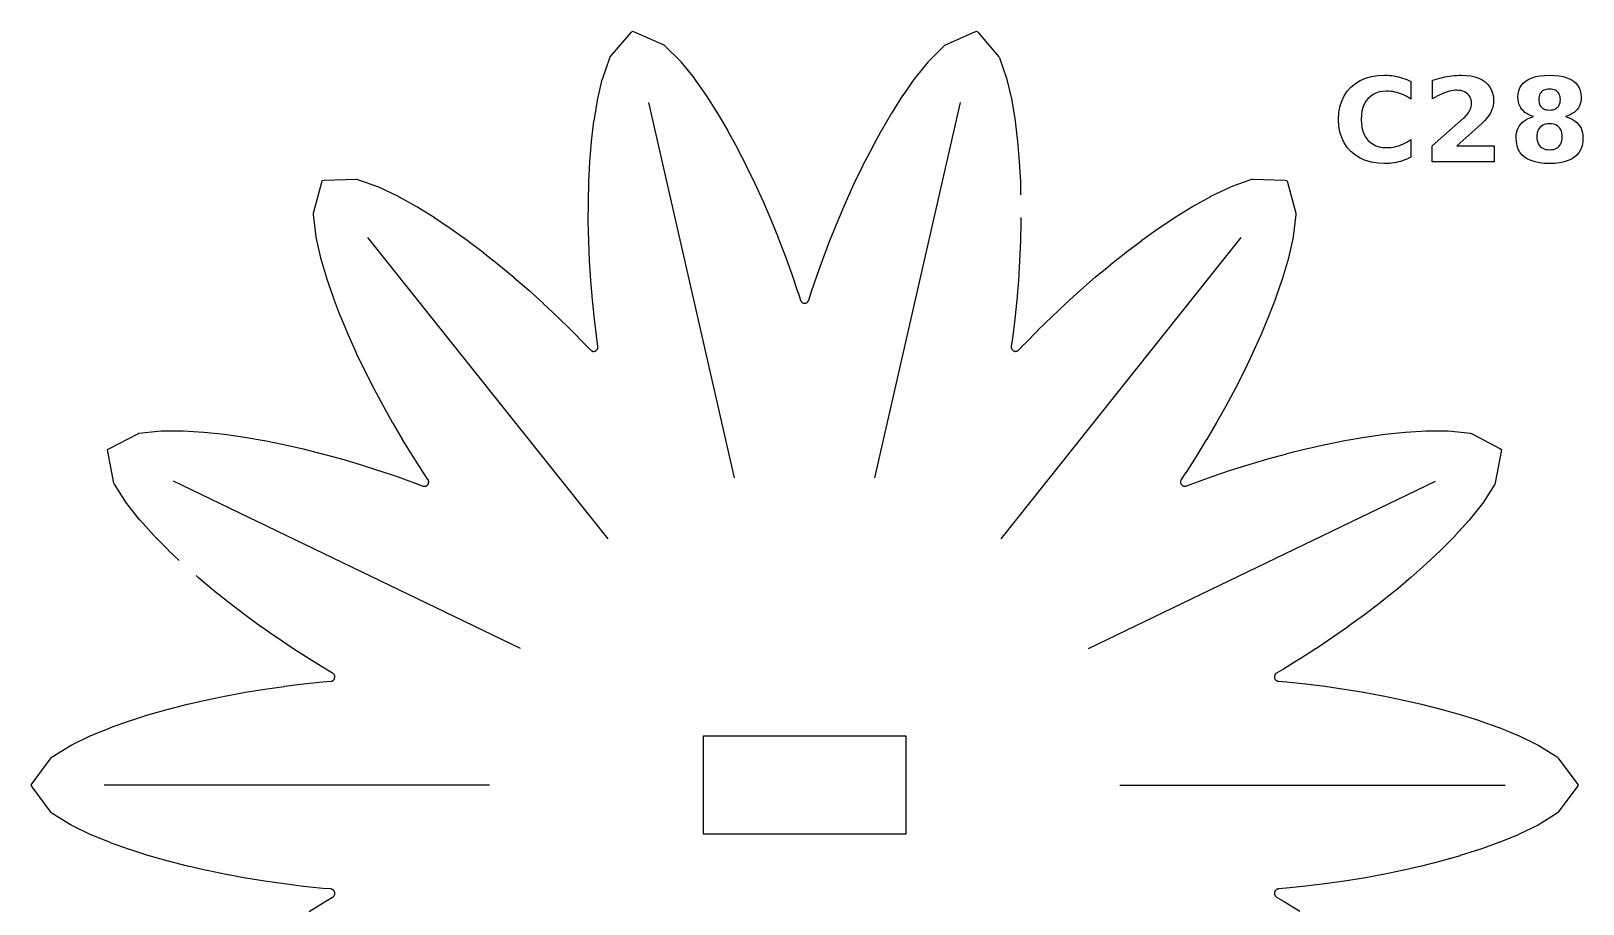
# Model space of a CAD drawing. Header units: millimetres. Extents: x 3 to 297, y 8 to 291.
# Drawn here: x 8.91 to 53.23, y 104.61 to 129.54 of the extents above; entities that cross this region are included whole.
import ezdxf

# ---------------------------------------------------------------- set-up
doc = ezdxf.new("R2010")
doc.units = ezdxf.units.MM
for name, color, linetype in [('CUT', 1, 'CONTINUOUS'), ('ENGRAVE', 5, 'CONTINUOUS'), ('SCORE', 7, 'CONTINUOUS')]:
    doc.layers.add(name, color=color, linetype=linetype)

msp = doc.modelspace()

# ---------------------------------------------------------------- linework, layer by layer
at = {"layer": 'CUT', "color": 1}
for points in [[(13.1405, 114.4173), (12.8379, 114.7024), (12.8344, 114.7058), (12.4258, 115.1194), (12.4215, 115.1239), (12.0258, 115.5626), (12.0202, 115.5692), (11.6434, 116.0437), (11.6351, 116.0554), (11.291, 116.5965), (11.2826, 116.6113), (11.2786, 116.6279), (11.1051, 117.5275), (11.0969, 117.5836), (11.1459, 117.6122), (11.9573, 118.0376), (11.9728, 118.0448), (11.9897, 118.0474), (12.6272, 118.1158), (12.6416, 118.1166), (13.2474, 118.118), (13.2561, 118.1177), (13.8458, 118.0818), (13.852, 118.0813), (14.4301, 118.0198), (14.435, 118.0192), (15.0041, 117.9379), (15.0082, 117.9372), (15.5698, 117.8396), (15.5734, 117.839), (16.1283, 117.7272), (16.1316, 117.7265), (16.6805, 117.602), (16.6835, 117.6013), (17.2269, 117.4651), (17.2297, 117.4644), (17.7679, 117.3172), (17.7706, 117.3164), (18.3037, 117.1588), (18.3064, 117.158), (18.8347, 116.9902), (18.8372, 116.9894), (19.3608, 116.8119), (19.3633, 116.811), (19.8823, 116.6238), (19.8848, 116.6229), (20.0948, 116.5427), (20.1081, 116.5383), (20.1199, 116.5357), (20.1319, 116.5342), (20.1441, 116.5339), (20.1562, 116.5348), (20.1681, 116.5368), (20.1798, 116.54), (20.1911, 116.5443), (20.202, 116.5497), (20.2123, 116.5561), (20.2219, 116.5635), (20.2308, 116.5718), (20.2388, 116.5809), (20.2459, 116.5907), (20.252, 116.6012), (20.257, 116.6122), (20.261, 116.6237), (20.2638, 116.6355), (20.2655, 116.6475), (20.266, 116.6596), (20.2654, 116.6717), (20.2635, 116.6837), (20.2605, 116.6955), (20.2564, 116.7069), (20.2512, 116.7178), (20.244, 116.7298), (20.119, 116.9167), (20.1176, 116.9189), (19.8196, 117.3832), (19.8182, 117.3854), (19.5285, 117.8564), (19.5271, 117.8587), (19.246, 118.3364), (19.2446, 118.3388), (18.9722, 118.8234), (18.9709, 118.8259), (18.7076, 119.3178), (18.7062, 119.3204), (18.4525, 119.8198), (18.4511, 119.8226), (18.2076, 120.33), (18.2062, 120.3331), (17.9737, 120.8492), (17.9722, 120.8525), (17.7521, 121.3782), (17.7505, 121.3821), (17.5446, 121.9188), (17.5429, 121.9235), (17.3542, 122.4734), (17.3523, 122.4794), (17.1861, 123.0463), (17.1839, 123.0546), (17.0503, 123.6456), (17.0479, 123.6598), (16.9727, 124.2966), (16.9715, 124.3136), (16.9751, 124.3303), (17.2091, 125.216), (17.2261, 125.2701), (17.2827, 125.2747), (18.1983, 125.3058), (18.2153, 125.3056), (18.2317, 125.3006), (18.8358, 125.0857), (18.8491, 125.0802), (19.3955, 124.8185), (19.4032, 124.8145), (19.9189, 124.5264), (19.9243, 124.5232), (20.4185, 124.2169), (20.4226, 124.2142), (20.9001, 123.8941), (20.9035, 123.8917), (21.3671, 123.5601), (21.3701, 123.5579), (21.8215, 123.2165), (21.8242, 123.2144), (22.2647, 122.8641), (22.2671, 122.8622), (22.6976, 122.5037), (22.6999, 122.5018), (23.1208, 122.1357), (23.123, 122.1338), (23.5349, 121.7605), (23.5369, 121.7586), (23.9401, 121.3783), (23.9421, 121.3764), (24.3368, 120.9893), (24.3387, 120.9874), (24.7251, 120.5936), (24.7269, 120.5917), (24.8813, 120.4283), (24.8913, 120.4186), (24.9009, 120.4111), (24.9111, 120.4045), (24.9219, 120.399), (24.9331, 120.3945), (24.9448, 120.3912), (24.9567, 120.389), (24.9688, 120.388), (24.9809, 120.3881), (24.993, 120.3894), (25.0049, 120.3919), (25.0164, 120.3955), (25.0276, 120.4002), (25.0383, 120.406), (25.0483, 120.4128), (25.0576, 120.4206), (25.0662, 120.4292), (25.0739, 120.4386), (25.0806, 120.4486), (25.0863, 120.4593), (25.0909, 120.4705), (25.0945, 120.4821), (25.0969, 120.494), (25.0981, 120.5061), (25.0982, 120.5182), (25.0969, 120.5321), (25.0654, 120.7547), (25.065, 120.7573), (24.998, 121.305), (24.9977, 121.3076), (24.9411, 121.8576), (24.9408, 121.8602), (24.8948, 122.4126), (24.8946, 122.4154), (24.8595, 122.9702), (24.8593, 122.973), (24.8355, 123.5304), (24.8354, 123.5334), (24.8235, 124.0934), (24.8235, 124.0965), (24.8242, 124.6594), (24.8243, 124.6627), (24.8388, 125.2286), (24.8389, 125.2323), (24.8686, 125.8014), (24.8689, 125.8056), (24.9162, 126.3785), (24.9167, 126.3834), (24.9853, 126.9608), (24.9862, 126.967), (25.0824, 127.5498), (25.0841, 127.5583), (25.2202, 128.1487), (25.2241, 128.1626), (25.4327, 128.7689), (25.439, 128.7848), (25.4494, 128.7982), (26.0446, 129.4947), (26.0834, 129.5361), (26.1363, 129.5157), (26.9748, 129.1465), (26.99, 129.1389), (27.0026, 129.1273), (27.4536, 128.6715), (27.4632, 128.6608), (27.842, 128.188), (27.8472, 128.181), (28.1868, 127.6976), (28.1903, 127.6925), (28.5026, 127.2021), (28.5052, 127.1979), (28.7965, 126.7022), (28.7986, 126.6986), (29.0724, 126.1987), (29.0741, 126.1955), (29.3327, 125.692), (29.3342, 125.689), (29.5791, 125.1822), (29.5804, 125.1794), (29.8127, 124.6697), (29.8139, 124.667), (30.0344, 124.1545), (30.0355, 124.1519), (30.2446, 123.6368), (30.2456, 123.6342), (30.4439, 123.1166), (30.4448, 123.1141), (30.6325, 122.594), (30.6334, 122.5915), (30.8106, 122.069), (30.8114, 122.0665), (30.8796, 121.8523), (30.8845, 121.8392), (30.8898, 121.8283), (30.8962, 121.818), (30.9035, 121.8083), (30.9117, 121.7994), (30.9208, 121.7913), (30.9306, 121.7842), (30.941, 121.778), (30.952, 121.7729), (30.9634, 121.7688), (30.9752, 121.7659), (30.9872, 121.7641), (30.9993, 121.7636), (31.0114, 121.7641), (31.0234, 121.7659), (31.0352, 121.7688), (31.0466, 121.7729), (31.0576, 121.778), (31.0681, 121.7842), (31.0778, 121.7913), (31.0869, 121.7994), (31.0951, 121.8083), (31.1024, 121.818), (31.1088, 121.8283), (31.1141, 121.8392), (31.119, 121.8523), (31.1872, 122.0666), (31.188, 122.069), (31.3652, 122.5915), (31.3661, 122.594), (31.5537, 123.1141), (31.5546, 123.1166), (31.7528, 123.6343), (31.7538, 123.6368), (31.9629, 124.152), (31.964, 124.1546), (32.1844, 124.6671), (32.1856, 124.6698), (32.4179, 125.1795), (32.4192, 125.1824), (32.6641, 125.6891), (32.6656, 125.6921), (32.9241, 126.1957), (32.9258, 126.1989), (33.1996, 126.6988), (33.2016, 126.7025), (33.4929, 127.1981), (33.4954, 127.2023), (33.8078, 127.6927), (33.8112, 127.6979), (34.1508, 128.1814), (34.156, 128.1883), (34.5347, 128.6611), (34.5443, 128.6719), (34.9953, 129.1277), (35.0078, 129.1393), (35.0231, 129.1469), (35.8615, 129.5161), (35.9145, 129.5366), (35.9533, 129.4952), (36.5485, 128.7988), (36.559, 128.7853), (36.5653, 128.7695), (36.7739, 128.1631), (36.7778, 128.1493), (36.914, 127.5589), (36.9156, 127.5504), (37.0119, 126.9676), (37.0128, 126.9614), (37.0814, 126.384), (37.0819, 126.3791), (37.1293, 125.8062), (37.1296, 125.802), (37.1594, 125.2329), (37.1595, 125.2292), (37.1689, 124.862)], [(37.1747, 124.2121), (37.1749, 124.0971), (37.1749, 124.094), (37.163, 123.534), (37.1629, 123.531), (37.1392, 122.9736), (37.139, 122.9708), (37.104, 122.416), (37.1038, 122.4132), (37.0578, 121.8608), (37.0575, 121.8582), (37.001, 121.3082), (37.0007, 121.3056), (36.9337, 120.7579), (36.9334, 120.7553), (36.9018, 120.5327), (36.9006, 120.5188), (36.9006, 120.5067), (36.9019, 120.4946), (36.9043, 120.4827), (36.9078, 120.4711), (36.9125, 120.4599), (36.9182, 120.4492), (36.9249, 120.4391), (36.9326, 120.4298), (36.9411, 120.4211), (36.9505, 120.4134), (36.9605, 120.4066), (36.9712, 120.4008), (36.9823, 120.3961), (36.9939, 120.3925), (37.0058, 120.39), (37.0178, 120.3887), (37.03, 120.3886), (37.042, 120.3896), (37.054, 120.3918), (37.0656, 120.3951), (37.0769, 120.3996), (37.0877, 120.4051), (37.0979, 120.4117), (37.1074, 120.4192), (37.1175, 120.4289), (37.2719, 120.5923), (37.2737, 120.5942), (37.6601, 120.9881), (37.6619, 120.9899), (38.0566, 121.3771), (38.0585, 121.379), (38.4617, 121.7594), (38.4637, 121.7612), (38.8756, 122.1346), (38.8777, 122.1365), (39.2987, 122.5026), (39.3009, 122.5045), (39.7314, 122.863), (39.7338, 122.865), (40.1743, 123.2154), (40.1769, 123.2174), (40.6284, 123.5589), (40.6313, 123.5611), (41.0949, 123.8927), (41.0983, 123.8951), (41.5758, 124.2153), (41.5799, 124.218), (42.0741, 124.5243), (42.0794, 124.5275), (42.5951, 124.8157), (42.6028, 124.8197), (43.1492, 125.0814), (43.1625, 125.0869), (43.7666, 125.3019), (43.7829, 125.3069), (43.8, 125.3071), (44.7156, 125.276), (44.7722, 125.2715), (44.7892, 125.2174), (45.0233, 124.3317), (45.0269, 124.315), (45.0257, 124.298), (44.9505, 123.6612), (44.9481, 123.647), (44.8146, 123.056), (44.8124, 123.0476), (44.6462, 122.4807), (44.6443, 122.4748), (44.4557, 121.9248), (44.454, 121.9202), (44.2481, 121.3834), (44.2466, 121.3796), (44.0265, 120.8538), (44.025, 120.8505), (43.7926, 120.3343), (43.7912, 120.3313), (43.5477, 119.8238), (43.5463, 119.8211), (43.2926, 119.3216), (43.2913, 119.319), (43.028, 118.8271), (43.0267, 118.8246), (42.7543, 118.3399), (42.753, 118.3376), (42.4719, 117.8598), (42.4705, 117.8575), (42.1809, 117.3865), (42.1795, 117.3843), (41.8815, 116.92), (41.8801, 116.9178), (41.7551, 116.7309), (41.7479, 116.7189), (41.7427, 116.7079), (41.7386, 116.6965), (41.7356, 116.6848), (41.7338, 116.6728), (41.7331, 116.6607), (41.7336, 116.6486), (41.7353, 116.6366), (41.7381, 116.6248), (41.7421, 116.6133), (41.7472, 116.6023), (41.7533, 116.5918), (41.7604, 116.582), (41.7684, 116.5729), (41.7772, 116.5646), (41.7868, 116.5572), (41.7971, 116.5508), (41.808, 116.5454), (41.8193, 116.5411), (41.831, 116.5379), (41.843, 116.5359), (41.8551, 116.535), (41.8672, 116.5353), (41.8792, 116.5368), (41.8911, 116.5394), (41.9043, 116.5438), (42.1144, 116.624), (42.1168, 116.6249), (42.6358, 116.8121), (42.6383, 116.813), (43.1619, 116.9906), (43.1644, 116.9915), (43.6927, 117.1592), (43.6954, 117.1601), (44.2285, 117.3178), (44.2312, 117.3185), (44.7693, 117.4658), (44.7722, 117.4665), (45.3155, 117.6027), (45.3186, 117.6035), (45.8675, 117.728), (45.8707, 117.7287), (46.4256, 117.8405), (46.4292, 117.8412), (46.9908, 117.9388), (46.9949, 117.9395), (47.564, 118.0208), (47.5689, 118.0214), (48.147, 118.083), (48.1532, 118.0835), (48.7429, 118.1195), (48.7516, 118.1197), (49.3574, 118.1184), (49.3718, 118.1177), (50.0093, 118.0493), (50.0262, 118.0467), (50.0417, 118.0395), (50.8531, 117.6142), (50.9021, 117.5856), (50.8939, 117.5294), (50.7206, 116.6298), (50.7166, 116.6133), (50.7081, 116.5984), (50.3641, 116.0573), (50.3558, 116.0456), (49.9791, 115.5711), (49.9735, 115.5645), (49.5778, 115.1258), (49.5735, 115.1213), (49.1649, 114.7076), (49.1614, 114.7042), (48.743, 114.3099), (48.7399, 114.3071), (48.3135, 113.9289), (48.3107, 113.9265), (47.8774, 113.5624), (47.8748, 113.5602), (47.4352, 113.2087), (47.4328, 113.2068), (46.9875, 112.8669), (46.9852, 112.8651), (46.5346, 112.5361), (46.5323, 112.5345), (46.0766, 112.2159), (46.0744, 112.2144), (45.6138, 111.9059), (45.6116, 111.9044), (45.1463, 111.6058), (45.1441, 111.6044), (44.6741, 111.3153), (44.6719, 111.3139), (44.4782, 111.1998), (44.4665, 111.1921), (44.4571, 111.1845), (44.4484, 111.176), (44.4406, 111.1667), (44.4338, 111.1567), (44.4279, 111.1461), (44.4231, 111.135), (44.4194, 111.1234), (44.4169, 111.1116), (44.4155, 111.0995), (44.4152, 111.0874), (44.4162, 111.0753), (44.4183, 111.0633), (44.4216, 111.0517), (44.426, 111.0404), (44.4314, 111.0295), (44.4379, 111.0193), (44.4454, 111.0097), (44.4537, 111.0009), (44.4629, 110.993), (44.4728, 110.9859), (44.4833, 110.9799), (44.4943, 110.9749), (44.5058, 110.971), (44.5176, 110.9683), (44.5315, 110.9664), (44.7555, 110.9476), (44.7581, 110.9474), (45.3069, 110.8909), (45.3096, 110.8906), (45.8584, 110.8234), (45.861, 110.8231), (46.4098, 110.745), (46.4125, 110.7446), (46.9613, 110.6554), (46.9641, 110.6549), (47.5128, 110.5541), (47.5157, 110.5535), (48.0643, 110.4405), (48.0674, 110.4398), (48.6159, 110.3139), (48.6192, 110.3131), (49.1676, 110.173), (49.1712, 110.1721), (49.7195, 110.0164), (49.7235, 110.0153), (50.2715, 109.8416), (50.2762, 109.84), (50.8238, 109.6447), (50.8296, 109.6425), (51.3765, 109.419), (51.3844, 109.4155), (51.9297, 109.1514), (51.9423, 109.1445), (52.487, 108.8062), (52.5011, 108.7966), (52.5119, 108.7834), (53.0585, 108.0481), (53.0902, 108.0011), (53.0585, 107.9541), (52.512, 107.2188), (52.5012, 107.2056), (52.4871, 107.1959), (51.9424, 106.8576), (51.9298, 106.8507), (51.3845, 106.5866), (51.3766, 106.5831), (50.8298, 106.3595), (50.824, 106.3573), (50.2764, 106.1619), (50.2717, 106.1603), (49.7237, 105.9866), (49.7197, 105.9854), (49.1714, 105.8297), (49.1679, 105.8288), (48.6194, 105.6887), (48.6162, 105.6879), (48.0676, 105.5619), (48.0646, 105.5612), (47.5159, 105.4482), (47.513, 105.4476), (46.9643, 105.3467), (46.9615, 105.3462), (46.4128, 105.2569), (46.4101, 105.2565), (45.8613, 105.1784), (45.8587, 105.1781), (45.3099, 105.1108), (45.3072, 105.1105), (44.7584, 105.054), (44.7558, 105.0537), (44.5318, 105.0349), (44.5179, 105.0331), (44.5061, 105.0303), (44.4946, 105.0264), (44.4836, 105.0214), (44.4731, 105.0154), (44.4632, 105.0084), (44.454, 105.0004), (44.4457, 104.9916), (44.4382, 104.982), (44.4317, 104.9718), (44.4263, 104.961), (44.4219, 104.9497), (44.4186, 104.938), (44.4165, 104.926), (44.4156, 104.914), (44.4158, 104.9018), (44.4172, 104.8898), (44.4197, 104.8779), (44.4234, 104.8664), (44.4282, 104.8552), (44.4341, 104.8446), (44.441, 104.8346), (44.4488, 104.8253), (44.4574, 104.8168), (44.4669, 104.8092), (44.4785, 104.8016), (44.6722, 104.6874), (44.6745, 104.6861), (45.1444, 104.397)], [(16.8559, 104.3956), (17.3259, 104.6847), (17.3281, 104.6861), (17.5218, 104.8002), (17.5335, 104.8079), (17.5429, 104.8155), (17.5516, 104.824), (17.5594, 104.8333), (17.5662, 104.8433), (17.5721, 104.8539), (17.5769, 104.865), (17.5806, 104.8766), (17.5831, 104.8884), (17.5845, 104.9005), (17.5848, 104.9126), (17.5838, 104.9247), (17.5817, 104.9367), (17.5784, 104.9483), (17.574, 104.9596), (17.5686, 104.9705), (17.5621, 104.9807), (17.5546, 104.9903), (17.5463, 104.9991), (17.5371, 105.007), (17.5272, 105.0141), (17.5167, 105.0201), (17.5057, 105.0251), (17.4942, 105.029), (17.4824, 105.0317), (17.4685, 105.0336), (17.2445, 105.0524), (17.2419, 105.0526), (16.6931, 105.1091), (16.6904, 105.1094), (16.1416, 105.1766), (16.139, 105.1769), (15.5902, 105.255), (15.5875, 105.2554), (15.0387, 105.3446), (15.0359, 105.3451), (14.4872, 105.4459), (14.4843, 105.4465), (13.9357, 105.5595), (13.9326, 105.5602), (13.3841, 105.6861), (13.3808, 105.6869), (12.8324, 105.827), (12.8288, 105.8279), (12.2805, 105.9836), (12.2765, 105.9847), (11.7285, 106.1584), (11.7238, 106.16), (11.1762, 106.3553), (11.1704, 106.3575), (10.6235, 106.581), (10.6156, 106.5845), (10.0703, 106.8486), (10.0577, 106.8555), (9.513, 107.1938), (9.4989, 107.2034), (9.4881, 107.2166), (8.9415, 107.9519), (8.9098, 107.9989), (8.9415, 108.0459), (9.488, 108.7812), (9.4988, 108.7944), (9.5129, 108.8041), (10.0576, 109.1424), (10.0702, 109.1493), (10.6155, 109.4134), (10.6234, 109.4169), (11.1702, 109.6405), (11.176, 109.6427), (11.7236, 109.8381), (11.7283, 109.8397), (12.2763, 110.0134), (12.2803, 110.0146), (12.8286, 110.1703), (12.8321, 110.1712), (13.3806, 110.3113), (13.3838, 110.3121), (13.9324, 110.4381), (13.9354, 110.4388), (14.4841, 110.5518), (14.487, 110.5524), (15.0357, 110.6533), (15.0385, 110.6538), (15.5872, 110.7431), (15.5899, 110.7435), (16.1387, 110.8216), (16.1413, 110.8219), (16.6901, 110.8892), (16.6928, 110.8895), (17.2416, 110.946), (17.2442, 110.9463), (17.4682, 110.9651), (17.4821, 110.9669), (17.4939, 110.9697), (17.5054, 110.9736), (17.5164, 110.9786), (17.5269, 110.9846), (17.5368, 110.9916), (17.546, 110.9996), (17.5543, 111.0084), (17.5618, 111.018), (17.5683, 111.0282), (17.5737, 111.039), (17.5781, 111.0503), (17.5814, 111.062), (17.5835, 111.074), (17.5844, 111.086), (17.5842, 111.0982), (17.5828, 111.1102), (17.5803, 111.1221), (17.5766, 111.1336), (17.5718, 111.1448), (17.5659, 111.1554), (17.559, 111.1654), (17.5512, 111.1747), (17.5426, 111.1832), (17.5331, 111.1908), (17.5215, 111.1984), (17.3278, 111.3126), (17.3255, 111.3139), (16.8556, 111.603), (16.8533, 111.6044), (16.388, 111.903), (16.3858, 111.9045), (15.9252, 112.2129), (15.923, 112.2144), (15.4673, 112.5329), (15.465, 112.5346), (15.0143, 112.8635), (15.012, 112.8653), (14.5667, 113.2051), (14.5642, 113.207), (14.1246, 113.5586), (14.1221, 113.5607), (13.6887, 113.9248), (13.6859, 113.9272), (13.6235, 113.9825)]]:
    msp.add_lwpolyline(points, dxfattribs=at)
msp.add_lwpolyline([(33.895, 109.395), (28.105, 109.395), (28.105, 106.605), (33.895, 106.605), (33.895, 109.395)], close=True, dxfattribs=at)
at = {"layer": 'ENGRAVE', "color": 5}
for points in [[(48.2557, 125.9048), (48.1969, 125.8787), (48.1374, 125.8549), (48.077, 125.8336), (48.0159, 125.8148), (47.9539, 125.7984), (47.891, 125.7844), (47.8273, 125.7731), (47.7626, 125.7642), (47.6971, 125.7579), (47.6306, 125.7541), (47.5632, 125.7528), (47.3679, 125.7622), (47.1865, 125.7905), (47.0192, 125.8376), (46.8659, 125.9036), (46.7266, 125.9885), (46.6013, 126.0922), (46.4929, 126.212), (46.4042, 126.3452), (46.3352, 126.4919), (46.2859, 126.6521), (46.2564, 126.8256), (46.2465, 127.0126), (46.2564, 127.2), (46.2859, 127.374), (46.3352, 127.5344), (46.4042, 127.6813), (46.4929, 127.8147), (46.6013, 127.9346), (46.7266, 128.0383), (46.8659, 128.1231), (47.0192, 128.1891), (47.1865, 128.2363), (47.3679, 128.2645), (47.5632, 128.274), (47.6306, 128.2727), (47.6971, 128.2689), (47.7626, 128.2626), (47.8273, 128.2537), (47.891, 128.2423), (47.9539, 128.2284), (48.0159, 128.212), (48.077, 128.1931), (48.1374, 128.1718), (48.1969, 128.1481), (48.2557, 128.1219), (48.3136, 128.0933), (48.3136, 127.5904), (48.2557, 127.6282), (48.198, 127.6625), (48.1406, 127.6933), (48.0835, 127.7206), (48.0267, 127.7443), (47.9701, 127.7645), (47.9132, 127.7814), (47.8553, 127.7953), (47.7964, 127.806), (47.7365, 127.8137), (47.6756, 127.8183), (47.6137, 127.8199), (47.5059, 127.8139), (47.4061, 127.796), (47.3142, 127.7661), (47.2303, 127.7244), (47.1544, 127.6707), (47.0864, 127.605), (47.0277, 127.5289), (46.9797, 127.4437), (46.9423, 127.3495), (46.9156, 127.2462), (46.8996, 127.1339), (46.8943, 127.0126), (46.8996, 126.8917), (46.9156, 126.7798), (46.9423, 126.6769), (46.9797, 126.5829), (47.0277, 126.4978), (47.0864, 126.4217), (47.1544, 126.3561), (47.2303, 126.3024), (47.3142, 126.2606), (47.4061, 126.2308), (47.5059, 126.2129), (47.6137, 126.2069), (47.6756, 126.2084), (47.7365, 126.213), (47.7964, 126.2207), (47.8553, 126.2315), (47.9132, 126.2453), (47.9701, 126.2622), (48.0267, 126.2824), (48.0835, 126.3062), (48.1406, 126.3334), (48.198, 126.3642), (48.2557, 126.3986), (48.3136, 126.4364), (48.3136, 125.9335), (48.2557, 125.9048)], [(50.6897, 125.8), (48.9238, 125.8), (48.9238, 126.2606), (49.8108, 127.0435), (49.8487, 127.0792), (49.8832, 127.1146), (49.9142, 127.1497), (49.9418, 127.1845), (49.9659, 127.2191), (49.9866, 127.2535), (50.004, 127.2879), (50.0183, 127.3227), (50.0293, 127.358), (50.0372, 127.3938), (50.042, 127.43), (50.0436, 127.4667), (50.0404, 127.5218), (50.0308, 127.5732), (50.0149, 127.6209), (49.9926, 127.6649), (49.9639, 127.7052), (49.9288, 127.7417), (49.8885, 127.7736), (49.8439, 127.7996), (49.7952, 127.8199), (49.7422, 127.8343), (49.685, 127.843), (49.6237, 127.8459), (49.5741, 127.8442), (49.5229, 127.8389), (49.4703, 127.8302), (49.416, 127.818), (49.3603, 127.8024), (49.303, 127.7832), (49.2443, 127.7607), (49.1842, 127.7347), (49.1228, 127.7053), (49.06, 127.6726), (48.9958, 127.6364), (48.9303, 127.5969), (48.9303, 128.1307), (49.0007, 128.1531), (49.0708, 128.1737), (49.1407, 128.1924), (49.2102, 128.2092), (49.2796, 128.2242), (49.3486, 128.2373), (49.4173, 128.2485), (49.4855, 128.2577), (49.5533, 128.2648), (49.6206, 128.2699), (49.6875, 128.2729), (49.7539, 128.274), (49.8939, 128.2686), (50.0231, 128.2526), (50.1414, 128.2259), (50.249, 128.1886), (50.3458, 128.1406), (50.4318, 128.0819), (50.5056, 128.0137), (50.566, 127.937), (50.613, 127.852), (50.6466, 127.7586), (50.6667, 127.6567), (50.6735, 127.5464), (50.6706, 127.481), (50.6621, 127.417), (50.6478, 127.3546), (50.6279, 127.2936), (50.6023, 127.2341), (50.5709, 127.1761), (50.5305, 127.1157), (50.4774, 127.0487), (50.4118, 126.9753), (50.3337, 126.8955), (50.2429, 126.8091), (50.1396, 126.7163), (49.6204, 126.2606), (50.6897, 126.2606), (50.6897, 125.8)], [(51.5692, 127.2147), (51.5227, 127.2549), (51.4823, 127.299), (51.4479, 127.347), (51.4199, 127.3988), (51.398, 127.4545), (51.3824, 127.5139), (51.3731, 127.5771), (51.3699, 127.6441), (51.3763, 127.7425), (51.3954, 127.8329), (51.4273, 127.9151), (51.4719, 127.9891), (51.5293, 128.055), (51.5994, 128.1128), (51.6819, 128.1621), (51.7763, 128.2023), (51.8826, 128.2337), (52.0009, 128.2561), (52.1311, 128.2695), (52.2733, 128.274), (52.4144, 128.2695), (52.5438, 128.2561), (52.6615, 128.2339), (52.7673, 128.2027), (52.8615, 128.1626), (52.9438, 128.1136), (53.014, 128.0561), (53.0713, 127.9902), (53.116, 127.9161), (53.1478, 127.8337), (53.167, 127.743), (53.1733, 127.6441), (53.1702, 127.5771), (53.1608, 127.5139), (53.1451, 127.4545), (53.1231, 127.3988), (53.0948, 127.347), (53.0602, 127.299), (53.0195, 127.2549), (52.9728, 127.2147), (52.92, 127.1786), (52.8613, 127.1464), (52.7965, 127.1182), (52.7257, 127.0939), (52.8048, 127.0688), (52.8772, 127.0389), (52.9428, 127.0042), (53.0017, 126.9648), (53.0539, 126.9207), (53.0993, 126.8718), (53.1378, 126.8183), (53.1694, 126.7603), (53.1939, 126.6978), (53.2114, 126.6309), (53.2219, 126.5595), (53.2254, 126.4836), (53.2187, 126.3681), (53.1987, 126.2623), (53.1654, 126.1664), (53.1187, 126.0803), (53.0587, 126.004), (52.9853, 125.9375), (52.8989, 125.8811), (52.7995, 125.8349), (52.6873, 125.799), (52.5622, 125.7733), (52.4242, 125.7579), (52.2733, 125.7528), (52.1218, 125.7579), (51.9833, 125.7733), (51.8576, 125.799), (51.7448, 125.8349), (51.6449, 125.8811), (51.5579, 125.9375), (51.4841, 126.004), (51.4237, 126.0803), (51.3767, 126.1664), (51.3431, 126.2623), (51.3229, 126.3681), (51.3162, 126.4836), (51.3197, 126.5595), (51.3303, 126.6309), (51.3478, 126.6978), (51.3723, 126.7603), (51.4038, 126.8183), (51.4424, 126.8718), (51.4878, 126.9207), (51.5399, 126.9648), (51.5988, 127.0042), (51.6645, 127.0389), (51.7368, 127.0688), (51.8159, 127.0939), (51.7452, 127.1182), (51.6805, 127.1464), (51.6218, 127.1786), (51.5692, 127.2147)], [(51.9825, 127.4524), (51.9982, 127.4171), (52.0183, 127.3855), (52.043, 127.3576), (52.0717, 127.3337), (52.1044, 127.3142), (52.1408, 127.299), (52.1811, 127.2882), (52.2253, 127.2817), (52.2733, 127.2795), (52.3202, 127.2817), (52.3635, 127.2882), (52.4031, 127.299), (52.4389, 127.3142), (52.4711, 127.3337), (52.4995, 127.3576), (52.5239, 127.3855), (52.5438, 127.4171), (52.5593, 127.4524), (52.5704, 127.4914), (52.577, 127.5342), (52.5793, 127.5806), (52.577, 127.627), (52.5704, 127.6697), (52.5593, 127.7086), (52.5438, 127.7437), (52.5239, 127.7751), (52.4995, 127.8028), (52.4711, 127.8264), (52.4389, 127.8457), (52.4031, 127.8608), (52.3635, 127.8715), (52.3202, 127.8779), (52.2733, 127.8801), (52.2253, 127.8779), (52.1811, 127.8714), (52.1408, 127.8605), (52.1044, 127.8454), (52.0717, 127.8258), (52.043, 127.802), (52.0183, 127.7741), (51.9982, 127.7426), (51.9825, 127.7076), (51.9713, 127.6689), (51.9646, 127.6265), (51.9624, 127.5806), (51.9646, 127.5342), (51.9713, 127.4914), (51.9825, 127.4524)], [(52.0751, 126.8446), (52.0368, 126.8206), (52.0031, 126.7912), (51.9742, 126.7569), (51.9506, 126.718), (51.9323, 126.6744), (51.9192, 126.6263), (51.9113, 126.5735), (51.9087, 126.5161), (51.9113, 126.4588), (51.9192, 126.4061), (51.9323, 126.3581), (51.9506, 126.3147), (51.9742, 126.276), (52.0031, 126.2419), (52.0368, 126.2128), (52.0751, 126.189), (52.1178, 126.1705), (52.1651, 126.1573), (52.2169, 126.1493), (52.2733, 126.1467), (52.3291, 126.1493), (52.3803, 126.1573), (52.4271, 126.1705), (52.4693, 126.189), (52.507, 126.2128), (52.5402, 126.2419), (52.5685, 126.276), (52.5917, 126.3147), (52.6098, 126.3581), (52.6227, 126.4061), (52.6304, 126.4588), (52.633, 126.5161), (52.6304, 126.574), (52.6227, 126.6271), (52.6098, 126.6754), (52.5917, 126.7191), (52.5685, 126.7579), (52.5402, 126.792), (52.507, 126.8211), (52.4693, 126.8449), (52.4271, 126.8634), (52.3803, 126.8767), (52.3291, 126.8846), (52.2733, 126.8872), (52.2169, 126.8846), (52.1651, 126.8766), (52.1178, 126.8632), (52.0751, 126.8446)]]:
    msp.add_lwpolyline(points, close=True, dxfattribs=at)
at = {"layer": 'SCORE', "color": 7}
for points in [[(28.9969, 116.7743), (26.5486, 127.4983)], [(33.0023, 116.7745), (35.4494, 127.4988)], [(25.3882, 115.0362), (18.5294, 123.636)], [(36.6111, 115.0368), (43.469, 123.6373)], [(22.8911, 111.9045), (12.9802, 116.6768)], [(39.1085, 111.9054), (49.0189, 116.6786)], [(22, 107.9996), (11, 107.999)], [(40, 108.0004), (51, 108.001)]]:
    msp.add_lwpolyline(points, dxfattribs=at)

doc.saveas('drawing.dxf')
